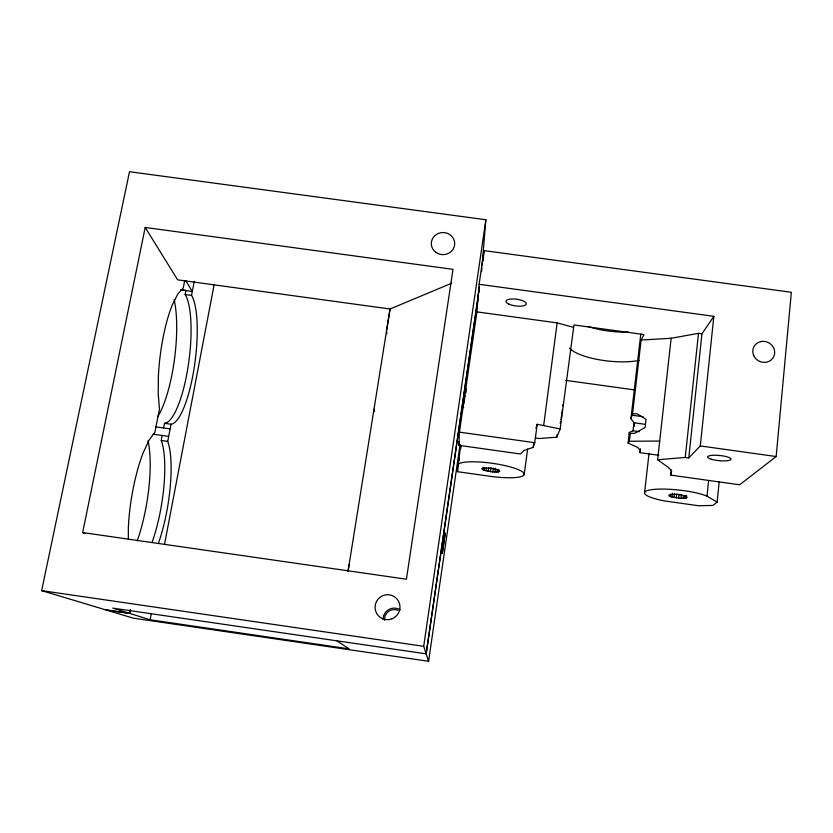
<?xml version="1.0" encoding="UTF-8"?>
<svg xmlns="http://www.w3.org/2000/svg" width="833" height="833" viewBox="0 0 833 833"><rect width="100%" height="100%" fill="white"/><g stroke="black" fill="none" stroke-linecap="round" stroke-linejoin="round"><path stroke-width="1.25" d="M562.723 405.838L562.723 404.807M457.734 465.262A33.58 6.591 7.9 0 1 491.647 463.21A33.58 6.591 7.9 0 1 524.249 474.414A33.58 6.591 7.9 0 1 489.742 476.257L457.4 471.686L460.711 444.666M658.83 455.297L639.983 452.652L640.265 450.143L637.589 447.352L628.082 443.104L629.321 432.442L633.038 430.786L633.965 422.758L630.925 418.707L632.539 413.834L641.139 340.031L644.024 334.564L573.968 324.953L560.151 428.964L537.191 424.268L534.744 442.698L533.172 447.425L524.269 450.268L520.479 453.985L458.764 445.311L459.452 432.14L476.913 311.886L479.121 284.292L484.015 250.608L791.35 292.279L776.158 456.536L739.642 484.796L670.7 475.102L671.252 469.989M481.568 271.61L481.891 267.716M482.099 265.123L485.868 219.745L129.5 171.713L41.65 590.628L105.885 609.923L129.656 613.39L150.107 619.783L349.1 648.855L336.886 640.827M483.14 260.958L484.015 250.608M463.544 406.723L463.565 407.618M717.14 502.132L706.998 496.145A33.872 6.445 6.2 0 0 652.885 489.512A33.872 6.445 6.2 0 0 664.484 500.935L698.46 505.735L712.829 505.444L717.14 502.132L719.212 481.536M706.998 496.145L708.591 480.631M713.839 316.321L701.948 333.804L698.502 333.335L671.148 338.281L657.612 459.754L685.247 457.442L688.766 457.942L700.293 445.936L713.839 316.321L479.121 284.292M680.988 498.353L686.267 498.009L687.183 497.197C681.904 494.208 674.699 493.594 668.837 495.083L669.232 496.041L671.95 497.072L680.988 498.353L681.394 494.51M683.133 498.373L683.414 495.802M688.766 457.942L701.948 333.804M684.934 498.249L685.205 495.677M686.267 498.009L686.538 495.427M673.959 497.54L674.376 493.657M676.24 497.926L676.656 494.042M678.635 498.196L679.051 494.313M685.247 457.442L698.502 333.335M670.336 496.562L670.617 494M671.95 497.072L672.366 493.23M644.513 493.271L649.032 453.246M639.983 452.652L640.431 448.779M630.925 418.707L640.775 334.252M628.082 443.104L629.352 441.251L630.258 433.389L634.736 433.337L645.117 427.454L646.044 419.291L637.11 413.803L632.539 413.834M634.163 426.423L634.611 422.55M465.73 392.999L465.98 390.948M535.348 437.991L539.097 438.522L556.798 437.2L557.131 434.639M463.971 403.099L465.022 395.467M543.72 425.184L557.142 322.892L476.913 311.886M524.196 474.643L527.601 449.112M533.172 447.425L533.651 443.802M492.751 471.967L498.373 471.926L499.769 471.228L497.405 469.614L491.095 468.188L484.587 467.802L481.745 468.687L484.181 470.301L492.751 471.967L493.292 468.115M494.948 472.103L495.479 468.25M496.864 472.092L497.218 469.52M498.373 471.926L498.728 469.354M482.817 469.739L483.171 467.157M484.181 470.301L484.546 467.729M485.993 470.843L486.347 468.271M488.117 471.311L488.659 467.469M490.429 471.707L490.96 467.854M459.899 445.665L428.589 661.287L133.207 618.148L105.833 609.912L129.656 613.39L130.385 609.621L129.656 613.39L112.757 608.121L426.163 653.853L423.705 646.304L485.868 219.745M426.163 653.853L479.402 287.062M458.764 445.311L459.327 441.48M457.4 471.686L457.765 469.135M458.14 466.574L458.504 464.012M459.066 460.17L459.431 457.619M460.732 448.654L461.097 446.103M478.517 294.83L426.173 653.843L428.589 661.287M478.892 292.258L479.454 288.395M158.551 542.814A68.514 17.805 -80.9 0 0 167.735 441.386L171.067 424.226A66.827 16.983 -82.8 0 0 194.11 368.269A66.827 16.983 -82.8 0 0 191.548 295.413L194.276 281.377M152.2 541.898A68.504 18.17 -80.9 0 0 161.279 440.47L162.05 435.461M465.376 393.041L466.157 388.365M347.996 571.5L390.042 309.001L451.58 283.262M348.163 570.563L349.142 564.389M386.699 329.837L390.188 308.335M150.107 619.783L151.242 613.869M164.601 543.949L214.06 285.084M163.507 427.954L164.622 423.32A66.817 17.337 -82.8 0 0 187.977 367.415A66.817 17.337 -82.8 0 0 185.155 294.528L185.957 290.405L180.969 289.717M184.718 280.596L183.229 288.051L177.877 293.914L172.483 304.514A71.492 18.18 -82.8 0 0 158.405 375.725L158.197 393.749L159.478 408.941L154.928 432.119L149.034 440.199L143.151 452.86A73.304 19.055 -80.9 0 0 128.344 527.778L128.344 538.92M82.654 532.558L145.192 227.451L453.006 269.34L406.41 579.206L82.654 532.558L84.935 533.682M670.7 475.102L671.679 470.968L668.399 467.428L657.612 459.754M535.89 428.297L537.191 424.268M556.798 437.2L560.151 428.964M630.258 433.389L629.425 434.639L629.321 432.442M641.139 340.031L671.148 338.281M629.352 441.251L659.694 441.053M390.042 309.001L177.637 279.846L145.192 227.451M185.155 294.528L191.548 295.413M565.784 380.379L634.996 389.969M631.695 415.167L643.17 416.76M633.965 422.758L645.565 424.372M633.038 430.786L639.39 431.671M700.293 445.936L776.158 456.536M181.021 289.926L192.288 291.519L185.634 280.461M459.452 432.14L534.744 442.698M164.622 423.32L171.067 424.226M155.979 426.892L169.963 428.86M153.241 434.212L168.505 436.377M161.279 440.47L167.735 441.386M41.65 590.628L423.705 646.304M557.142 322.892L573.208 327.265M373.986 409.18L374.538 411.523M386.481 331.159L386.876 333.71M562.4 409.586A10.121 0.604 -81.8 0 1 561.879 413.782M561.619 415.532A10.121 0.604 -81.8 0 1 560.942 419.676M560.547 421.717A10.121 0.604 -81.8 0 1 560.192 423.268M639.203 360.408A42.254 12.745 6.1 0 1 569.501 348.163M628.665 332.086A42.035 13.692 5.9 0 1 588.4 326.557M383.118 619.513A11.1 10.985 -62.5 0 1 400.215 609.902M148.035 440.719A73.294 20.45 -80.8 0 1 137.226 540.773M384.638 620.293A9.621 9.527 -62.5 0 1 397.945 610.35M174.17 299.609A71.482 19.513 -82.9 0 1 157.906 416.469M442.375 552.571L442.333 553.258L445.27 532.985L442.375 552.571M753.803 355.795A11.079 10.371 26 0 0 772.701 358.357A11.079 10.371 26 0 0 764.715 341.457A11.079 10.371 26 0 0 753.803 355.795M508.744 304.055A10.256 3.394 7.5 0 0 525.894 304.701A10.256 3.394 7.5 0 0 513.794 298.974A10.256 3.394 7.5 0 0 508.744 304.055M711.361 459.264A11.766 2.603 5.5 0 0 730.76 459.691A11.766 2.603 5.5 0 0 715.901 455.255A11.766 2.603 5.5 0 0 711.361 459.264M435.784 252.284A11.693 11.048 -0.3 0 0 454.579 245.141A11.693 11.048 -0.3 0 0 438.637 233.344A11.693 11.048 -0.3 0 0 435.784 252.284M392.062 618.784A12.516 12.391 -56 0 0 395.3 597.386A12.516 12.391 -56 0 0 375.235 605.435A12.516 12.391 -56 0 0 392.062 618.784"/></g></svg>
